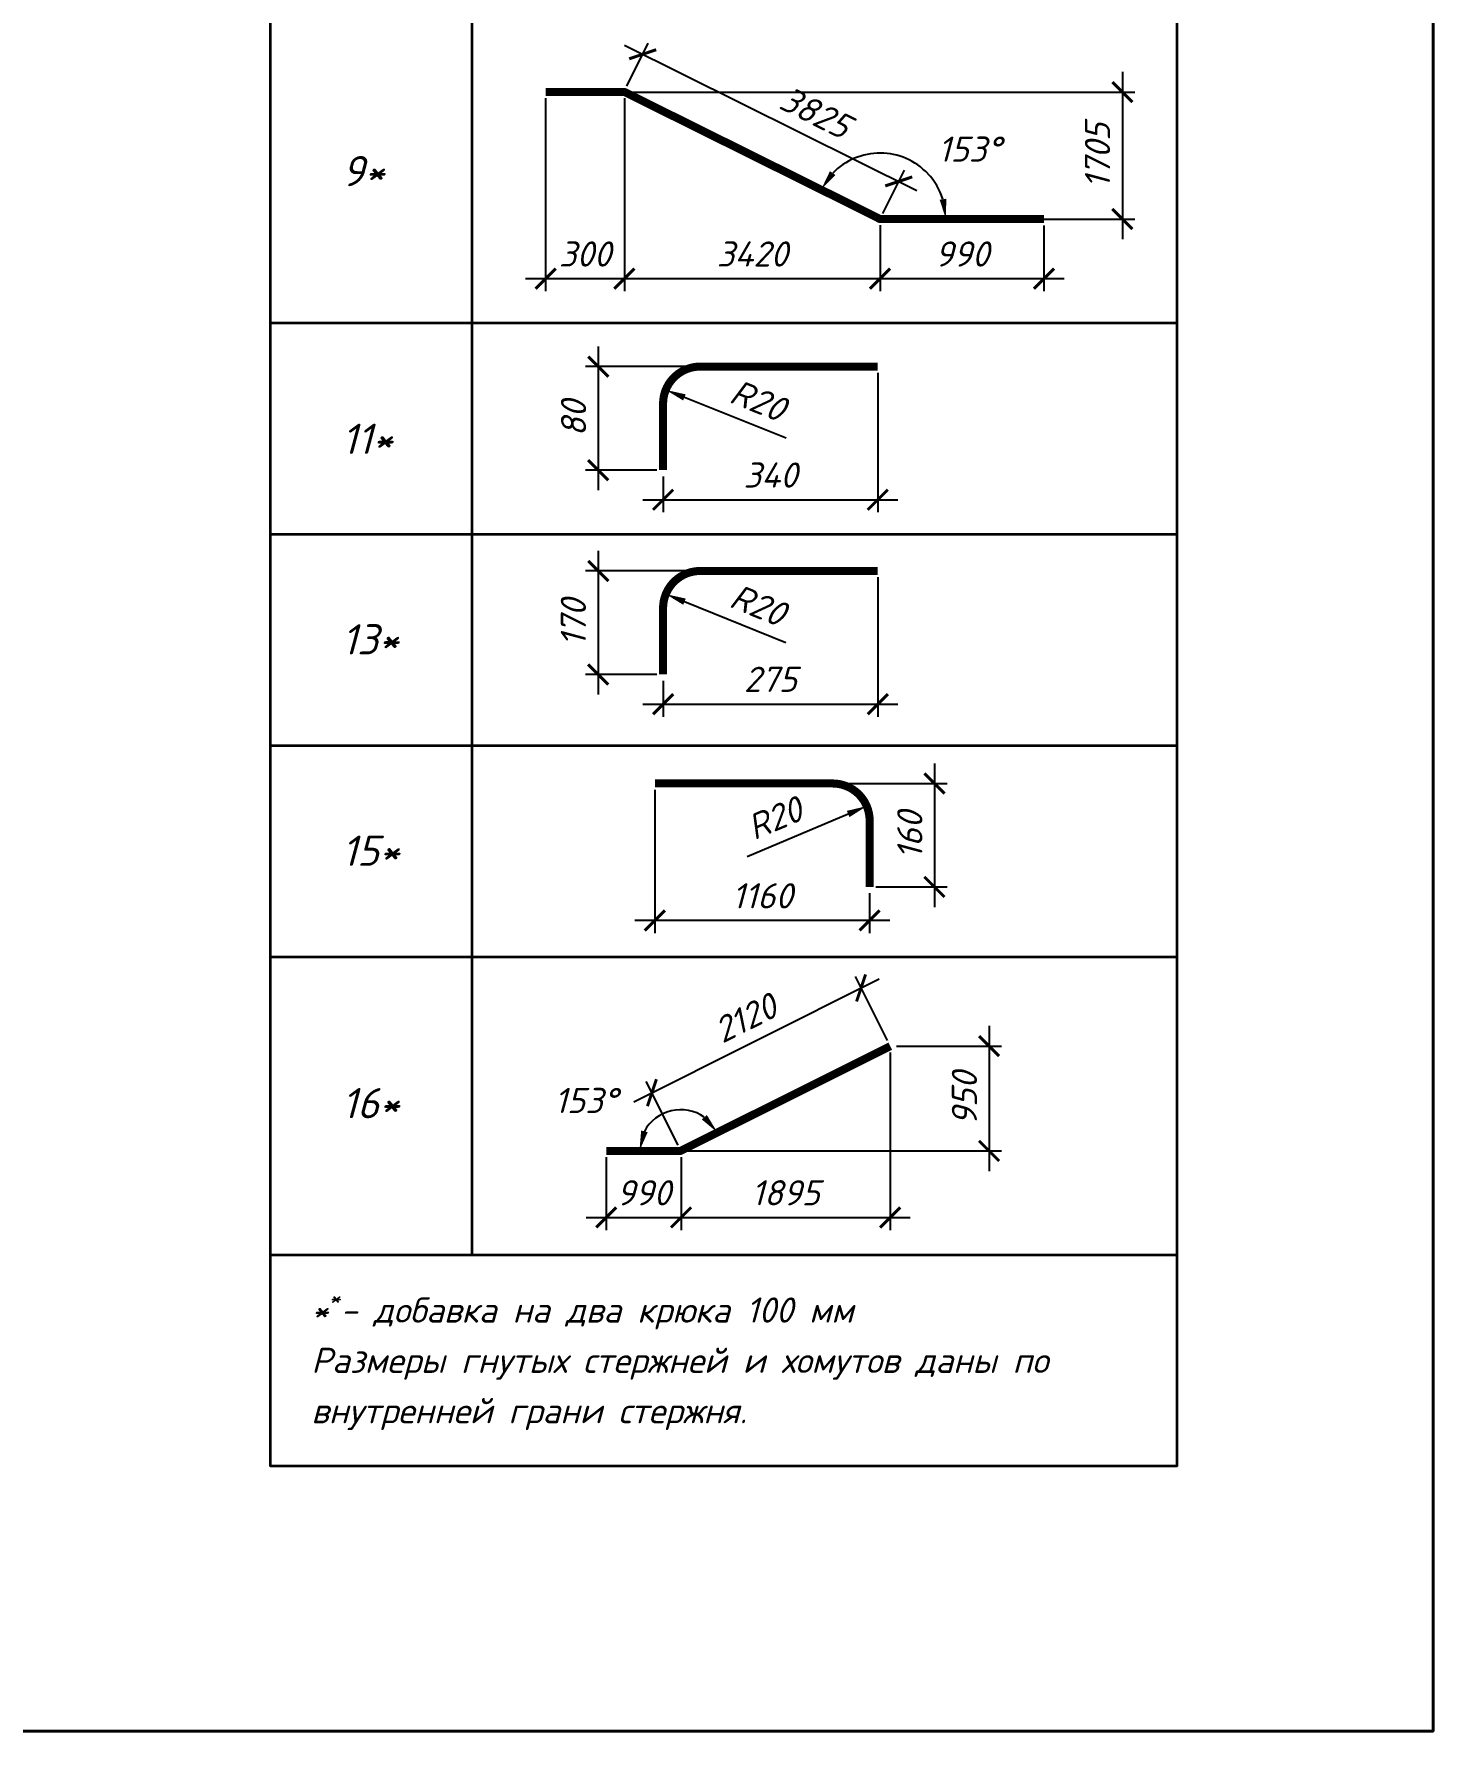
# Model space of a CAD drawing. Header units: millimetres. Extents: x -79646 to 95064, y -231229 to -58107.
# Drawn here: x 57563 to 71457, y -231229 to -214370 of the extents above; entities that cross this region are included whole.
import ezdxf

# ---------------------------------------------------------------- set-up
doc = ezdxf.new("R2010")
doc.units = ezdxf.units.MM
doc.header["$PDMODE"] = 3
doc.layers.get('0').update_dxf_attribs({"lineweight": 5})
doc.layers.get('Defpoints').update_dxf_attribs({"lineweight": 0})
for name, color, linetype, lineweight in [('#Dimensions', 7, 'Continuous', 9), ('#Арматура', 152, 'Continuous', 30), ('k_ Рамка', 7, 'Continuous', 35)]:
    doc.layers.add(name, color=color, linetype=linetype, lineweight=lineweight)
doc.styles.add('ESKDW', font='eskdw.shx', dxfattribs={"oblique": 15})
doc.styles.add('STEP PR', font='isocpeui.ttf')
doc.dimstyles.new('SPDS', dxfattribs={"dimscale": 50, "dimtxt": 2.5, "dimasz": 2, "dimexe": 1.25, "dimexo": 0.625, "dimtad": 1, "dimdec": 0, "dimrnd": 0.001, "dimtxsty": 'ESKDW', "dimblk": 'ARCHTICK', "dimcen": 2.5, "dimdle": 2, "dimclrd": 256, "dimclre": 256, "dimclrt": 7, "dimadec": 0, "dimazin": 2, "dimtfac": 0.75, "dimtdec": 0, "dimtmove": 1, "dimatfit": 3, "dimfxl": 1, "dimtolj": 1, "dimarcsym": 1})

# ---------------------------------------------------------------- blocks, each defined once
blk = doc.blocks.new('_ArchTick')
at = {"color": 0, "linetype": 'ByBlock', "const_width": 0.15}
blk.add_lwpolyline([(-0.5, -0.5), (0.5, 0.5)], dxfattribs=at)
blk = doc.blocks.new('*D1294')
at = {"layer": '#Dimensions', "lineweight": -2, "transparency": 16777216}
for p, q in [((62644, -215009), (62644, -216926)), ((63427, -215009), (63427, -216926)), ((62444, -216801), (63627, -216801))]:
    blk.add_line(p, q, dxfattribs=at)
at = {"layer": 'Defpoints', "color": 0, "lineweight": 0, "transparency": 16777216}
for p in [(62644, -214946), (63427, -214947), (63427, -216801)]:
    blk.add_point(p, dxfattribs=at)
at = {"layer": '#Dimensions', "lineweight": -2, "transparency": 16777216, "xscale": 200, "yscale": 200, "zscale": 200, "rotation": 180}
blk.add_blockref('_ArchTick', (62644, -216801), dxfattribs=at)
at = {"layer": '#Dimensions', "lineweight": -2, "transparency": 16777216, "xscale": 200, "yscale": 200, "zscale": 200}
blk.add_blockref('_ArchTick', (63427, -216801), dxfattribs=at)
at = {"layer": '#Dimensions', "transparency": 16777216, "insert": (63035, -216556), "char_height": 250, "attachment_point": 5, "style": 'STEP PR'}
blk.add_mtext('\\A1;300', dxfattribs=at)
blk = doc.blocks.new('*D1295')
at = {"layer": '#Dimensions', "lineweight": -2, "transparency": 16777216}
for p, q in [((63427, -215009), (63427, -216926)), ((65965, -216271), (65965, -216926)), ((63227, -216801), (66165, -216801))]:
    blk.add_line(p, q, dxfattribs=at)
at = {"layer": 'Defpoints', "color": 0, "lineweight": 0, "transparency": 16777216}
for p in [(63427, -214947), (65965, -216209), (65965, -216801)]:
    blk.add_point(p, dxfattribs=at)
at = {"layer": '#Dimensions', "lineweight": -2, "transparency": 16777216, "xscale": 200, "yscale": 200, "zscale": 200, "rotation": 180}
blk.add_blockref('_ArchTick', (63427, -216801), dxfattribs=at)
at = {"layer": '#Dimensions', "lineweight": -2, "transparency": 16777216, "xscale": 200, "yscale": 200, "zscale": 200}
blk.add_blockref('_ArchTick', (65965, -216801), dxfattribs=at)
at = {"layer": '#Dimensions', "transparency": 16777216, "insert": (64696, -216556), "char_height": 250, "attachment_point": 5, "style": 'STEP PR'}
blk.add_mtext('\\A1;3420', dxfattribs=at)
blk = doc.blocks.new('*D1296')
at = {"layer": '#Dimensions', "lineweight": -2, "transparency": 16777216}
for p, q in [((65965, -216271), (65965, -216926)), ((67593, -216272), (67593, -216926)), ((65765, -216801), (67793, -216801))]:
    blk.add_line(p, q, dxfattribs=at)
at = {"layer": 'Defpoints', "color": 0, "lineweight": 0, "transparency": 16777216}
for p in [(65965, -216209), (67593, -216209), (67593, -216801)]:
    blk.add_point(p, dxfattribs=at)
at = {"layer": '#Dimensions', "lineweight": -2, "transparency": 16777216, "xscale": 200, "yscale": 200, "zscale": 200, "rotation": 180}
blk.add_blockref('_ArchTick', (65965, -216801), dxfattribs=at)
at = {"layer": '#Dimensions', "lineweight": -2, "transparency": 16777216, "xscale": 200, "yscale": 200, "zscale": 200}
blk.add_blockref('_ArchTick', (67593, -216801), dxfattribs=at)
at = {"layer": '#Dimensions', "transparency": 16777216, "insert": (66779, -216556), "char_height": 250, "attachment_point": 5, "style": 'STEP PR'}
blk.add_mtext('\\A1;990', dxfattribs=at)
blk = doc.blocks.new('*D1284')
at = {"layer": '#Dimensions', "lineweight": -2, "transparency": 16777216}
for p, q in [((68372, -214748), (68372, -216409)), ((63493, -214948), (68497, -214948)), ((66028, -216209), (68497, -216209))]:
    blk.add_line(p, q, dxfattribs=at)
at = {"layer": 'Defpoints', "color": 0, "lineweight": 0, "transparency": 16777216}
for p in [(63431, -214948), (65966, -216209), (68372, -216209)]:
    blk.add_point(p, dxfattribs=at)
at = {"layer": '#Dimensions', "lineweight": -2, "transparency": 16777216, "xscale": 200, "yscale": 200, "zscale": 200}
for p, rotation in [((68372, -214948), 90), ((68372, -216209), 270)]:
    blk.add_blockref('_ArchTick', p, dxfattribs=dict(at, rotation=rotation))
at = {"layer": '#Dimensions', "transparency": 16777216, "insert": (68125, -215579), "char_height": 250, "attachment_point": 5, "rotation": 90, "style": 'STEP PR'}
blk.add_mtext('\\A1;1705', dxfattribs=at)
blk = doc.blocks.new('*D1297')
at = {"layer": '#Dimensions', "lineweight": -2, "transparency": 16777216}
for p, q in [((63429, -214483), (66330, -215924)), ((63450, -214890), (63664, -214460)), ((65993, -216153), (66207, -215723))]:
    blk.add_line(p, q, dxfattribs=at)
at = {"layer": 'Defpoints', "color": 0, "lineweight": 0, "transparency": 16777216}
for p in [(63422, -214946), (66151, -215835), (65965, -216209)]:
    blk.add_point(p, dxfattribs=at)
at = {"layer": '#Dimensions', "lineweight": -2, "transparency": 16777216, "xscale": 200, "yscale": 200, "zscale": 200}
for p, rotation in [((63608, -214572), 153.594746432057), ((66151, -215835), 333.594746432057)]:
    blk.add_blockref('_ArchTick', p, dxfattribs=dict(at, rotation=rotation))
at = {"layer": '#Dimensions', "transparency": 16777216, "insert": (65324, -215150), "char_height": 250, "attachment_point": 5, "rotation": 333.5947, "style": 'STEP PR'}
blk.add_mtext('\\A1;3825', dxfattribs=at)
blk = doc.blocks.new('*D1298')
at = {"layer": '#Dimensions', "lineweight": -2, "transparency": 16777216}
blk.add_line((65552, -216002), (65268, -215860), dxfattribs=at)
for start, end in [(43.5203, 135.7971), (17.5642, 43.4468)]:
    blk.add_arc((65965, -216209), 655, start, end, dxfattribs=at)
at = {"layer": '#Dimensions', "lineweight": 0, "transparency": 16777216}
for points in [[(65523, -215772), (65468, -215733), (65380, -215916)], [(66623, -216007), (66557, -216017), (66620, -216209)]]:
    blk.add_solid(points, dxfattribs=at)
at = {"layer": 'Defpoints', "color": 0, "lineweight": 0, "transparency": 16777216}
for p in [(65826, -215569), (65608, -216030), (65961, -216207), (65970, -216209), (67593, -216209)]:
    blk.add_point(p, dxfattribs=at)
at = {"layer": '#Dimensions', "transparency": 16777216, "insert": (66853, -215514), "char_height": 250, "attachment_point": 5, "style": 'STEP PR'}
blk.add_mtext('\\A1;153°', dxfattribs=at)
blk = doc.blocks.new('*D1289')
at = {"layer": '#Dimensions', "lineweight": -2, "transparency": 16777216}
blk.add_arc((63985, -225466), 409, 54.8737, 151.6913, dxfattribs=at)
at = {"layer": '#Dimensions', "lineweight": 0, "transparency": 16777216}
for points in [[(64246, -225110), (64195, -225153), (64351, -225283)], [(63658, -225280), (63593, -225264), (63576, -225466)]]:
    blk.add_solid(points, dxfattribs=at)
at = {"layer": 'Defpoints', "color": 0, "lineweight": 0, "transparency": 16777216}
for p in [(64072, -225066), (64663, -225127), (63247, -225466), (63981, -225466), (63989, -225464)]:
    blk.add_point(p, dxfattribs=at)
at = {"layer": '#Dimensions', "transparency": 16777216, "insert": (63043, -224965), "char_height": 250, "attachment_point": 5, "style": 'STEP PR'}
blk.add_mtext('\\A1;153°', dxfattribs=at)
blk = doc.blocks.new('*D1269')
at = {"layer": '#Dimensions', "lineweight": -2, "transparency": 16777216}
for p, q in [((67048, -224225), (67048, -225666)), ((66129, -224425), (67173, -224425)), ((64043, -225466), (67173, -225466))]:
    blk.add_line(p, q, dxfattribs=at)
at = {"layer": 'Defpoints', "color": 0, "lineweight": 0, "transparency": 16777216}
for p in [(66066, -224425), (63981, -225466), (67048, -225466)]:
    blk.add_point(p, dxfattribs=at)
at = {"layer": '#Dimensions', "lineweight": -2, "transparency": 16777216, "xscale": 200, "yscale": 200, "zscale": 200}
for p, rotation in [((67048, -224425), 90), ((67048, -225466), 270)]:
    blk.add_blockref('_ArchTick', p, dxfattribs=dict(at, rotation=rotation))
at = {"layer": '#Dimensions', "transparency": 16777216, "insert": (66803, -224946), "char_height": 250, "attachment_point": 5, "rotation": 90, "style": 'STEP PR'}
blk.add_mtext('\\A1;950', dxfattribs=at)
blk = doc.blocks.new('*D1270')
at = {"layer": '#Dimensions', "lineweight": -2, "transparency": 16777216}
for p, q in [((63521, -224977), (65955, -223757)), ((66038, -224370), (65721, -223735)), ((63961, -225410), (63644, -224776))]:
    blk.add_line(p, q, dxfattribs=at)
at = {"layer": 'Defpoints', "color": 0, "lineweight": 0, "transparency": 16777216}
for p in [(65777, -223847), (66066, -224425), (63989, -225466)]:
    blk.add_point(p, dxfattribs=at)
at = {"layer": '#Dimensions', "lineweight": -2, "transparency": 16777216, "xscale": 200, "yscale": 200, "zscale": 200}
for p, rotation in [((65777, -223847), 26.60929925310359), ((63700, -224888), 206.6092992531036)]:
    blk.add_blockref('_ArchTick', p, dxfattribs=dict(at, rotation=rotation))
at = {"layer": '#Dimensions', "transparency": 16777216, "insert": (64628, -224148), "char_height": 250, "attachment_point": 5, "rotation": 26.6093, "style": 'STEP PR'}
blk.add_mtext('\\A1;2120', dxfattribs=at)
blk = doc.blocks.new('*D1266')
at = {"layer": '#Dimensions', "lineweight": -2, "transparency": 16777216}
for p, q in [((63247, -225529), (63247, -226252)), ((63989, -225529), (63989, -226252)), ((63047, -226127), (64189, -226127))]:
    blk.add_line(p, q, dxfattribs=at)
at = {"layer": 'Defpoints', "color": 0, "lineweight": 0, "transparency": 16777216}
for p in [(63247, -225466), (63989, -225466), (63989, -226127)]:
    blk.add_point(p, dxfattribs=at)
at = {"layer": '#Dimensions', "lineweight": -2, "transparency": 16777216, "xscale": 200, "yscale": 200, "zscale": 200, "rotation": 180}
blk.add_blockref('_ArchTick', (63247, -226127), dxfattribs=at)
at = {"layer": '#Dimensions', "lineweight": -2, "transparency": 16777216, "xscale": 200, "yscale": 200, "zscale": 200}
blk.add_blockref('_ArchTick', (63989, -226127), dxfattribs=at)
at = {"layer": '#Dimensions', "transparency": 16777216, "insert": (63618, -225882), "char_height": 250, "attachment_point": 5, "style": 'STEP PR'}
blk.add_mtext('\\A1;990', dxfattribs=at)
blk = doc.blocks.new('*D1267')
at = {"layer": '#Dimensions', "lineweight": -2, "transparency": 16777216}
for p, q in [((66066, -224488), (66066, -226252)), ((63989, -225529), (63989, -226252)), ((63789, -226127), (66266, -226127))]:
    blk.add_line(p, q, dxfattribs=at)
at = {"layer": 'Defpoints', "color": 0, "lineweight": 0, "transparency": 16777216}
for p in [(66066, -224425), (63989, -225466), (66066, -226127)]:
    blk.add_point(p, dxfattribs=at)
at = {"layer": '#Dimensions', "lineweight": -2, "transparency": 16777216, "xscale": 200, "yscale": 200, "zscale": 200, "rotation": 180}
blk.add_blockref('_ArchTick', (63989, -226127), dxfattribs=at)
at = {"layer": '#Dimensions', "lineweight": -2, "transparency": 16777216, "xscale": 200, "yscale": 200, "zscale": 200}
blk.add_blockref('_ArchTick', (66066, -226127), dxfattribs=at)
at = {"layer": '#Dimensions', "transparency": 16777216, "insert": (65028, -225882), "char_height": 250, "attachment_point": 5, "style": 'STEP PR'}
blk.add_mtext('\\A1;1895', dxfattribs=at)
blk = doc.blocks.new('*D1285')
at = {"layer": '#Dimensions', "lineweight": -2, "transparency": 16777216}
for p, q in [((65943, -217737), (65943, -219122)), ((63811, -218765), (63811, -219122)), ((63611, -218997), (66143, -218997))]:
    blk.add_line(p, q, dxfattribs=at)
at = {"layer": 'Defpoints', "color": 0, "lineweight": 0, "transparency": 16777216}
for p in [(65943, -217675), (63811, -218703), (65943, -218997)]:
    blk.add_point(p, dxfattribs=at)
at = {"layer": '#Dimensions', "lineweight": -2, "transparency": 16777216, "xscale": 200, "yscale": 200, "zscale": 200, "rotation": 180}
blk.add_blockref('_ArchTick', (63811, -218997), dxfattribs=at)
at = {"layer": '#Dimensions', "lineweight": -2, "transparency": 16777216, "xscale": 200, "yscale": 200, "zscale": 200}
blk.add_blockref('_ArchTick', (65943, -218997), dxfattribs=at)
at = {"layer": '#Dimensions', "transparency": 16777216, "insert": (64877, -218752), "char_height": 250, "attachment_point": 5, "style": 'STEP PR'}
blk.add_mtext('\\A1;340', dxfattribs=at)
blk = doc.blocks.new('*D1265')
at = {"layer": '#Dimensions', "lineweight": -2, "transparency": 16777216}
for p, q in [((63167, -217475), (63167, -218903)), ((65881, -217675), (63042, -217675)), ((63748, -218703), (63042, -218703))]:
    blk.add_line(p, q, dxfattribs=at)
at = {"layer": 'Defpoints', "color": 0, "lineweight": 0, "transparency": 16777216}
for p in [(65943, -217675), (63167, -218703), (63811, -218703)]:
    blk.add_point(p, dxfattribs=at)
at = {"layer": '#Dimensions', "lineweight": -2, "transparency": 16777216, "xscale": 200, "yscale": 200, "zscale": 200}
for p, rotation in [((63167, -217675), 90), ((63167, -218703), 270)]:
    blk.add_blockref('_ArchTick', p, dxfattribs=dict(at, rotation=rotation))
at = {"layer": '#Dimensions', "transparency": 16777216, "insert": (62922, -218189), "char_height": 250, "attachment_point": 5, "rotation": 90, "style": 'STEP PR'}
blk.add_mtext('\\A1;80', dxfattribs=at)
blk = doc.blocks.new('*D1336')
at = {"layer": '#Dimensions', "lineweight": -2, "transparency": 16777216}
for p, q in [((65943, -219768), (65943, -221153)), ((63811, -220796), (63811, -221153)), ((63611, -221028), (66143, -221028))]:
    blk.add_line(p, q, dxfattribs=at)
at = {"layer": 'Defpoints', "color": 0, "lineweight": 0, "transparency": 16777216}
for p in [(65943, -219705), (63811, -220733), (65943, -221028)]:
    blk.add_point(p, dxfattribs=at)
at = {"layer": '#Dimensions', "lineweight": -2, "transparency": 16777216, "xscale": 200, "yscale": 200, "zscale": 200, "rotation": 180}
blk.add_blockref('_ArchTick', (63811, -221028), dxfattribs=at)
at = {"layer": '#Dimensions', "lineweight": -2, "transparency": 16777216, "xscale": 200, "yscale": 200, "zscale": 200}
blk.add_blockref('_ArchTick', (65943, -221028), dxfattribs=at)
at = {"layer": '#Dimensions', "transparency": 16777216, "insert": (64877, -220781), "char_height": 250, "attachment_point": 5, "style": 'STEP PR'}
blk.add_mtext('\\A1;275', dxfattribs=at)
blk = doc.blocks.new('*D1335')
at = {"layer": '#Dimensions', "lineweight": -2, "transparency": 16777216}
for p, q in [((63167, -219505), (63167, -220933)), ((65881, -219705), (63042, -219705)), ((63748, -220733), (63042, -220733))]:
    blk.add_line(p, q, dxfattribs=at)
at = {"layer": 'Defpoints', "color": 0, "lineweight": 0, "transparency": 16777216}
for p in [(65943, -219705), (63167, -220733), (63811, -220733)]:
    blk.add_point(p, dxfattribs=at)
at = {"layer": '#Dimensions', "lineweight": -2, "transparency": 16777216, "xscale": 200, "yscale": 200, "zscale": 200}
for p, rotation in [((63167, -219705), 90), ((63167, -220733), 270)]:
    blk.add_blockref('_ArchTick', p, dxfattribs=dict(at, rotation=rotation))
at = {"layer": '#Dimensions', "transparency": 16777216, "insert": (62920, -220219), "char_height": 250, "attachment_point": 5, "rotation": 90, "style": 'STEP PR'}
blk.add_mtext('\\A1;170', dxfattribs=at)
blk = doc.blocks.new('*D1338')
at = {"layer": '#Dimensions', "lineweight": -2, "transparency": 16777216}
for p, q in [((63730, -221878), (63730, -223302)), ((65862, -222907), (65862, -223302)), ((66062, -223177), (63530, -223177))]:
    blk.add_line(p, q, dxfattribs=at)
at = {"layer": 'Defpoints', "color": 0, "lineweight": 0, "transparency": 16777216}
for p in [(63730, -221816), (65862, -222844), (63730, -223177)]:
    blk.add_point(p, dxfattribs=at)
at = {"layer": '#Dimensions', "lineweight": -2, "transparency": 16777216, "xscale": 200, "yscale": 200, "zscale": 200, "rotation": 180}
blk.add_blockref('_ArchTick', (63730, -223177), dxfattribs=at)
at = {"layer": '#Dimensions', "lineweight": -2, "transparency": 16777216, "xscale": 200, "yscale": 200, "zscale": 200}
blk.add_blockref('_ArchTick', (65862, -223177), dxfattribs=at)
at = {"layer": '#Dimensions', "transparency": 16777216, "insert": (64796, -222932), "char_height": 250, "attachment_point": 5, "style": 'STEP PR'}
blk.add_mtext('\\A1;1160', dxfattribs=at)
blk = doc.blocks.new('*D1337')
at = {"layer": '#Dimensions', "lineweight": -2, "transparency": 16777216}
for p, q in [((66506, -221616), (66506, -223044)), ((65556, -221816), (66631, -221816)), ((65925, -222844), (66631, -222844))]:
    blk.add_line(p, q, dxfattribs=at)
at = {"layer": 'Defpoints', "color": 0, "lineweight": 0, "transparency": 16777216}
for p in [(65493, -221816), (65862, -222844), (66506, -222844)]:
    blk.add_point(p, dxfattribs=at)
at = {"layer": '#Dimensions', "lineweight": -2, "transparency": 16777216, "xscale": 200, "yscale": 200, "zscale": 200}
for p, rotation in [((66506, -221816), 90), ((66506, -222844), 270)]:
    blk.add_blockref('_ArchTick', p, dxfattribs=dict(at, rotation=rotation))
at = {"layer": '#Dimensions', "transparency": 16777216, "insert": (66261, -222330), "char_height": 250, "attachment_point": 5, "rotation": 90, "style": 'STEP PR'}
blk.add_mtext('\\A1;160', dxfattribs=at)
blk = doc.blocks.new('*D1418')
at = {"layer": '#Dimensions', "lineweight": -2, "transparency": 16777216}
blk.add_line((65032, -218386), (64023, -217980), dxfattribs=at)
at = {"layer": '#Dimensions', "lineweight": 0, "transparency": 16777216}
blk.add_solid([(64035, -217950), (64010, -218011), (63837, -217906)], dxfattribs=at)
at = {"layer": 'Defpoints', "color": 0, "lineweight": 0, "transparency": 16777216}
for p in [(63837, -217906), (64179, -218043)]:
    blk.add_point(p, dxfattribs=at)
at = {"layer": '#Dimensions', "transparency": 16777216, "insert": (64754, -218010), "char_height": 250, "attachment_point": 5, "rotation": 338.1308, "style": 'STEP PR'}
blk.add_mtext('\\A1;R20', dxfattribs=at)
blk = doc.blocks.new('*D1419')
at = {"layer": '#Dimensions', "lineweight": -2, "transparency": 16777216}
blk.add_line((65030, -220420), (64023, -220010), dxfattribs=at)
at = {"layer": '#Dimensions', "lineweight": 0, "transparency": 16777216}
blk.add_solid([(64036, -219979), (64011, -220041), (63838, -219935)], dxfattribs=at)
at = {"layer": 'Defpoints', "color": 0, "lineweight": 0, "transparency": 16777216}
for p in [(63838, -219935), (64179, -220074)]:
    blk.add_point(p, dxfattribs=at)
at = {"layer": '#Dimensions', "transparency": 16777216, "insert": (64754, -220043), "char_height": 250, "attachment_point": 5, "rotation": 337.8499, "style": 'STEP PR'}
blk.add_mtext('\\A1;R20', dxfattribs=at)
blk = doc.blocks.new('*D1420')
at = {"layer": '#Dimensions', "lineweight": -2, "transparency": 16777216}
blk.add_line((64647, -222541), (65649, -222119), dxfattribs=at)
at = {"layer": '#Dimensions', "lineweight": 0, "transparency": 16777216}
blk.add_solid([(65636, -222088), (65662, -222150), (65833, -222041)], dxfattribs=at)
at = {"layer": 'Defpoints', "color": 0, "lineweight": 0, "transparency": 16777216}
for p in [(65493, -222184), (65833, -222041)]:
    blk.add_point(p, dxfattribs=at)
at = {"layer": '#Dimensions', "transparency": 16777216, "insert": (64919, -222161), "char_height": 250, "attachment_point": 5, "rotation": 22.8444, "style": 'STEP PR'}
blk.add_mtext('\\A1;R20', dxfattribs=at)

msp = doc.modelspace()

# ---------------------------------------------------------------- linework, layer by layer
at = {"layer": '#Арматура', "const_width": 80}
for points in [[(67592.81679, -216209.32119), (65969.65594, -216209.32119, -0.1164338215), (65961.15889, -216207.3153), (65607.63781, -216029.98651), (63430.72625, -214948.14149, 0.1164338215), (63422.22919, -214946.1356), (62643.71958, -214946.1356)], [(65943.2656, -217674.61831), (64179.36794, -217674.61831, 0.4142135624), (63810.66794, -218043.31831), (63810.66794, -218702.89937)], [(65943.2656, -219705.03331), (64179.36794, -219705.03331, 0.4142135624), (63810.66794, -220073.73331), (63810.66794, -220733.31437)], [(63729.57255, -221815.74058), (65493.47021, -221815.74058, -0.4142135624), (65862.17021, -222184.44058), (65862.17021, -222844.02164)], [(63246.73152, -225466.01759), (63980.83752, -225466.01759, 0.1164338215), (63989.33458, -225464.01171), (64663.04341, -225127.1573), (66066.42829, -224425.46486)]]:
    msp.add_lwpolyline(points, format="xyb", dxfattribs=at)
at = {"color": 72, "lineweight": 40}
msp.add_lwpolyline([(5323.67698, -175775.61105), (71456.97055, -175775.61105), (71456.97055, -231229.22471), (5323.67698, -231229.22471)], close=True, dxfattribs=at)
at = {"layer": 'k_ Рамка'}
msp.add_lwpolyline([(59911.49398, -197602.87607), (68911.49398, -197602.87607), (68911.49398, -228598.02673), (59911.49398, -228598.02673)], close=True, dxfattribs=at)
for points in [[(61911.49398, -197602.87607), (61911.49398, -226498.02673)], [(59911.49398, -217238.99659), (68911.49398, -217238.99659)], [(59911.49398, -219338.99659), (68911.49398, -219338.99659)], [(59911.49398, -221438.99659), (68911.49398, -221438.99659)], [(59911.49398, -223538.99659), (68911.49398, -223538.99659)], [(59911.49398, -226498.02673), (68911.49398, -226498.02673)], [(59911.49398, -226498.02673), (68911.49398, -226498.02673)]]:
    msp.add_lwpolyline(points, dxfattribs=at)

# ---------------------------------------------------------------- texts
at = {"layer": 'k_ Рамка', "attachment_point": 4, "line_spacing_factor": 1.2, "style": 'STEP PR'}
for s, insert, char_height, width in [('9*', (60621.34789, -215732.61098), 300, 807.2699717), ('11*', (60621.34789, -218392.24815), 300, 807.2699717), ('13*', (60621.34789, -220383.84684), 300, 807.2699717), ('15*', (60621.34789, -222483.84684), 300, 807.2699717), ('16*', (60621.34789, -224991.64112), 300, 807.2699717), ('\\A1;*{\\H0.7x;\\S*^ ;}- добавка на два крюка 100 мм\\PРазмеры гнутых стержней и хомутов даны по внутренней грани стержня. ', (60316.96876, -227538.25699), 250, 7797.3089723)]:
    msp.add_mtext(s, dxfattribs=dict(at, insert=insert, char_height=char_height, width=width))

# ---------------------------------------------------------------- dimensions: what is measured, and where the dimension line sits
at = {"layer": '#Dimensions'}
for base, p1, p2, angle, text, picture, middle, dimtype in [((66151.07044, -215834.64807), (63422.22919, -214946.1356), (65965.29064, -216208.81292), 333.594746432, '3825', '*D1297', (65214.6169, -215369.68147), 161), ((67047.96309, -225466.01759), (66066.42829, -224425.46486), (63980.83752, -225466.01759), 90, '950', '*D1269', (67047.96309, -224945.74123), 160)]:
    dim = msp.add_linear_dim(base=base, p1=p1, p2=p2, angle=angle, text=text, dimstyle='SPDS', override={"dimscale": 100, "dimgap": 1.2, "dimrnd": 5, "dimtxsty": 'STEP PR', "dimblk1": 'ArchTick', "dimblk2": 'ArchTick', "dimsah": 1, "dimclrt": 256}, dxfattribs=at)
    dim.commit()
    dim.dimension.update_dxf_attribs({"geometry": picture, "text_midpoint": middle, "dimtype": dimtype})
for base, p1, p2, angle, text, picture, middle in [((68371.72792, -216209.32119), (63430.72625, -214948.14149), (65965.81006, -216209.32119), 90, '1705', '*D1284', (68125.11807, -215578.73134)), ((63166.81101, -218702.89937), (65943.2656, -217674.61831), (63810.66794, -218702.89937), 90, '80', '*D1265', (62921.81101, -218188.75884)), ((63166.81101, -220733.31437), (65943.2656, -219705.03331), (63810.66794, -220733.31437), 90, '170', '*D1335', (62920.20117, -220219.17384)), ((66506.02713, -222844.02164), (65493.47032, -221815.74058), (65862.17021, -222844.02164), 90, '160', '*D1337', (66261.02713, -222329.88111)), ((63729.57255, -223177.0696), (65862.17021, -222844.02164), (63729.57255, -221815.74058), 180, '1160', '*D1338', (64795.87138, -222932.0696))]:
    dim = msp.add_linear_dim(base=base, p1=p1, p2=p2, angle=angle, text=text, dimstyle='SPDS', override={"dimscale": 100, "dimgap": 1.2, "dimrnd": 5, "dimtxsty": 'STEP PR', "dimblk1": 'ArchTick', "dimblk2": 'ArchTick', "dimsah": 1, "dimclrt": 256}, dxfattribs=at)
    dim.commit()
    dim.dimension.update_dxf_attribs({"geometry": picture, "text_midpoint": middle})
for base, p1, p2, text, picture, middle in [((63426.5945, -216801.16634), (62643.71958, -214946.1356), (63426.5945, -214946.64387), '300', '*D1294', (63035.15704, -216556.16634)), ((65965.29064, -216801.16634), (63426.5945, -214946.64387), (65965.29064, -216208.81292), '3420', '*D1295', (64695.94257, -216556.16634)), ((67592.81679, -216801.16634), (65965.29064, -216208.81292), (67592.81679, -216209.32119), '990', '*D1296', (66779.05371, -216556.16634)), ((65943.2656, -218997.47104), (63810.66794, -218702.89937), (65943.2656, -217674.61831), '340', '*D1285', (64876.96677, -218752.47104)), ((65943.2656, -221027.88604), (63810.66794, -220733.31437), (65943.2656, -219705.03331), '275', '*D1336', (64876.96677, -220781.27619)), ((66066.42829, -226126.98214), (63989.33458, -225466.01759), (66066.42829, -224425.46486), '1895', '*D1267', (65027.88143, -225881.98214))]:
    dim = msp.add_linear_dim(base=base, p1=p1, p2=p2, text=text, dimstyle='SPDS', override={"dimscale": 100, "dimgap": 1.2, "dimrnd": 5, "dimtxsty": 'STEP PR', "dimblk1": 'ArchTick', "dimblk2": 'ArchTick', "dimsah": 1, "dimclrt": 256}, dxfattribs=at)
    dim.commit()
    dim.dimension.update_dxf_attribs({"geometry": picture, "text_midpoint": middle})
for base, line1, line2, override, picture, middle in [((65826.28793, -215569.23391), ((67592.81679, -216209.32119), (65969.65594, -216209.32119)), ((65961.15889, -216207.3153), (65607.63781, -216029.98651)), {"dimscale": 100, "dimgap": 1.2, "dimrnd": 5, "dimtxsty": 'STEP PR', "dimsah": 1, "dimclrt": 256}, '*D1298', (66853.18972, -215513.90528)), ((64072.36944, -225066.44956), ((63989.33458, -225464.01171), (64663.04341, -225127.1573)), ((63246.73152, -225466.01759), (63980.83752, -225466.01759)), {"dimscale": 100, "dimgap": 1.2, "dimrnd": 5, "dimtxsty": 'STEP PR', "dimsah": 1, "dimclrt": 256, "dimadec": 0}, '*D1289', (63043.28666, -224965.1857))]:
    dim = msp.add_angular_dim_2l(base=base, line1=line1, line2=line2, dimstyle='SPDS', override=override, dxfattribs=at)
    dim.commit()
    dim.dimension.update_dxf_attribs({"geometry": picture, "text_midpoint": middle, "dimtype": 162})
for center, mpoint, picture, middle in [((64179.36794, -218043.31831), (63837.2008, -217905.98171), '*D1418', (64662.34496, -218237.17218)), ((64179.36794, -220073.73331), (63837.87824, -219934.72081), '*D1419', (64661.38874, -220269.95274)), ((65493.47021, -222184.44058), (65833.25026, -222041.30007), '*D1420', (65013.86262, -222386.48682))]:
    dim = msp.add_radius_dim(center=center, mpoint=mpoint, text='R20', dimstyle='SPDS', override={"dimscale": 100, "dimgap": 1.2, "dimrnd": 5, "dimtxsty": 'STEP PR', "dimblk1": 'ArchTick', "dimsah": 1, "dimclrt": 256}, dxfattribs=at)
    dim.commit()
    dim.dimension.update_dxf_attribs({"geometry": picture, "text_midpoint": middle, "dimtype": 164})
dim = msp.add_aligned_dim(p1=(63989.33458, -225466.01759), p2=(66066.42829, -224425.46486), distance=646.99374, text='2120', dimstyle='SPDS', override={"dimscale": 100, "dimgap": 1.2, "dimrnd": 5, "dimtxsty": 'STEP PR', "dimblk1": 'ArchTick', "dimblk2": 'ArchTick', "dimsah": 1, "dimclrt": 256}, dxfattribs=at)
dim.commit()
dim.dimension.update_dxf_attribs({"geometry": '*D1270', "text_midpoint": (64628.35369, -224148.22608)})
dim = msp.add_linear_dim(base=(63989.33458, -226126.98214), p1=(63246.73152, -225466.01759), p2=(63989.33458, -225466.01759), text='990', dimstyle='SPDS', override={"dimscale": 100, "dimgap": 1.2, "dimrnd": 5, "dimtxsty": 'STEP PR', "dimblk1": 'ArchTick', "dimblk2": 'ArchTick', "dimsah": 1, "dimclrt": 256}, dxfattribs=at)
dim.commit()
dim.dimension.update_dxf_attribs({"geometry": '*D1266', "text_midpoint": (63618.03305, -226126.98214), "dimtype": 160})

doc.saveas('drawing.dxf')
